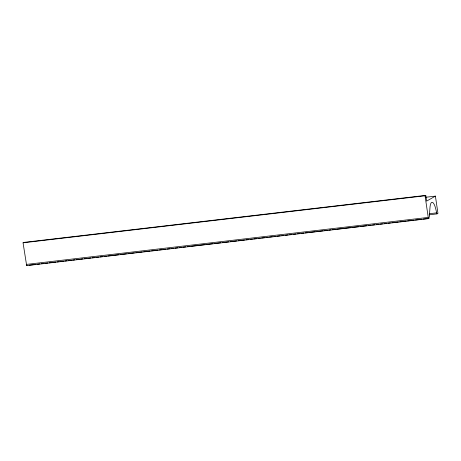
<?xml version="1.0" encoding="UTF-8"?>
<svg xmlns="http://www.w3.org/2000/svg" width="461" height="461" viewBox="0 0 461 461"><rect width="100%" height="100%" fill="white"/><g stroke="black" fill="none" stroke-linecap="round" stroke-linejoin="round"><path stroke-width="0.69" d="M435.409 196.127L426.627 201.105L425.78 195.366L23.782 242.4L23.05 242.814L26.663 265.634L428.667 218.6L429.318 216.831L429.946 208.078A12.165 3.25 83.3 0 1 435.559 208.176L436.97 213.892L437.95 213.339L435.409 196.127L425.394 197.296M26.663 265.634L27.049 265.415M23.05 242.814L425.048 195.781L425.78 195.366M429.283 213.725L436.44 212.89M429.105 214.814L436.97 213.892M26.242 264.435L428.24 217.408L428.667 218.6M29.193 265.167L35.635 264.412M37.064 264.245L39.923 263.911M41.357 263.744L43.501 263.49M44.93 263.323L47.794 262.989M49.223 262.822L51.367 262.568M52.802 262.401L55.66 262.067M57.095 261.9L59.239 261.652M60.668 261.485L63.532 261.145M64.961 260.978L67.104 260.73M68.539 260.563L71.397 260.229M72.826 260.062L74.976 259.808M76.405 259.641L79.269 259.307M80.698 259.14L82.842 258.886M84.271 258.719L87.135 258.385M88.564 258.218L90.713 257.97M92.142 257.803L95.001 257.469M96.435 257.296L98.579 257.048M100.008 256.881L102.872 256.547M104.301 256.379L106.445 256.126M107.88 255.959L118.61 254.703M120.039 254.535L126.475 253.786M127.904 253.613L134.347 252.864M135.776 252.697L142.213 251.942M143.642 251.775L150.079 251.02M151.513 250.853L157.95 250.104M159.379 249.931L162.243 249.597M163.672 249.43L165.816 249.182M167.251 249.015L170.109 248.681M171.538 248.514L173.688 248.26M175.117 248.093L177.981 247.759M179.41 247.592L181.553 247.338M182.982 247.171L185.846 246.837M187.275 246.67L189.425 246.422M190.854 246.255L197.291 245.5M198.72 245.333L205.157 244.578M206.591 244.411L213.028 243.656M214.457 243.489L220.894 242.74M222.329 242.572L228.765 241.818M230.195 241.65L236.631 240.896M238.06 240.728L244.503 239.974M245.932 239.806L248.79 239.472M250.225 239.305L252.369 239.057M253.798 238.89L256.662 238.55M258.091 238.383L260.24 238.135M261.669 237.968L264.528 237.634M265.962 237.467L268.106 237.213M269.535 237.046L272.399 236.712M273.828 236.545L275.972 236.291M277.407 236.124L280.265 235.79M281.694 235.623L283.843 235.375M285.273 235.208L288.137 234.868M289.566 234.701L291.709 234.453M293.144 234.286L296.002 233.952M297.431 233.785L299.581 233.531M301.01 233.364L303.868 233.03M305.303 232.863L307.447 232.609M308.876 232.442L315.318 231.693M316.747 231.526L323.184 230.771M324.613 230.604L327.477 230.27M328.906 230.102L331.05 229.849M332.485 229.682L335.343 229.348M336.772 229.18L343.215 228.425M344.644 228.258L351.08 227.509M352.509 227.336L358.952 226.587M360.381 226.42L366.818 225.665M368.247 225.498L371.111 225.164M372.54 224.997L374.684 224.743M376.118 224.576L378.977 224.242M380.406 224.075L382.555 223.827M383.984 223.654L386.848 223.32M388.277 223.153L390.421 222.905M391.856 222.738L398.292 221.983M399.722 221.816L406.158 221.061M407.587 220.894L414.03 220.145M415.459 219.978L421.896 219.223M423.325 219.056L429.047 218.387M425.048 195.781L428.24 217.408"/></g></svg>
